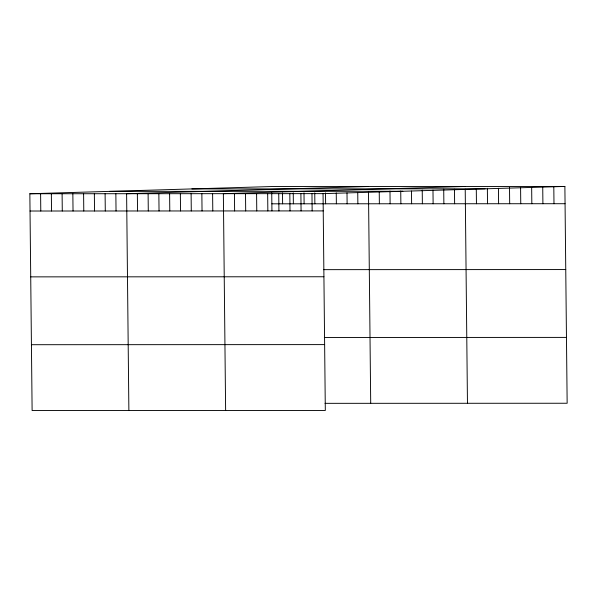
<?xml version="1.0" encoding="UTF-8"?>
<svg xmlns="http://www.w3.org/2000/svg" width="597" height="597" viewBox="0 0 597 597"><rect width="100%" height="100%" fill="white"/><g stroke="black" fill="none" stroke-linecap="round" stroke-linejoin="round"><path stroke-width="0.9" d="M564.881 186.443L323.052 193.637L325.32 410.452L32.119 410.557L29.85 193.749L271.68 186.548L564.881 186.443L567.15 403.251L325.014 403.341M368.439 186.51L126.609 193.712L128.877 410.52M465.19 186.48L223.36 193.674L225.629 410.49M191.876 188.928L485.077 188.816M109.654 191.368L402.856 191.264M29.85 193.749L323.052 193.637M271.859 203.816L565.061 203.711M30.029 211.017L323.231 210.905M323.619 269.65L565.747 269.56M30.723 276.866L323.917 276.754M324.328 337.492L566.463 337.402M31.432 344.708L324.626 344.603M553.8 186.443L553.986 203.711M542.725 186.451L542.904 203.719M531.658 187.361L531.83 203.719M520.584 187.368L520.756 203.726M509.51 187.368L509.681 203.734M498.443 188.286L498.599 203.734M487.361 188.286L487.525 203.741M476.294 189.204L476.451 203.741M465.22 189.204L467.466 403.288M454.474 189.212L454.623 203.749M443.72 189.212L443.869 203.756M432.982 190.122L433.123 203.756M422.228 190.13L422.37 203.764M411.49 191.04L411.617 203.764M400.736 191.047L400.871 203.771M389.983 191.047L390.117 203.771M379.244 191.965L379.371 203.778M368.491 191.965L370.707 403.326M357.752 192.883L357.864 203.786M346.999 192.883L347.118 203.793M336.253 192.891L336.365 203.793M325.499 192.891L325.619 203.801M314.753 192.898L314.865 203.801M311.97 193.644L312.149 210.913M304 192.898L304.112 203.808M300.895 193.652L301.075 210.92M293.246 192.906L293.366 203.808M289.821 193.652L290 210.92M282.5 192.906L282.612 203.816M278.739 193.659L278.926 210.928M271.747 192.913L271.933 210.838M267.665 193.659L267.844 210.928M256.591 193.667L256.77 210.935M245.516 193.667L245.695 210.935M234.434 193.674L234.621 210.942M212.607 193.682L212.793 210.95M201.861 193.682L202.04 210.95M191.107 193.689L191.286 210.957M180.361 193.689L180.54 210.957M169.608 193.697L169.787 210.965M158.854 193.697L159.041 210.972M148.108 193.704L148.287 210.972M137.355 193.712L137.534 210.98M115.855 193.719L116.034 210.987M105.102 193.719L105.288 210.987M94.356 193.727L94.535 210.995M83.602 193.727L83.781 210.995M72.849 193.734L73.035 211.002M62.103 193.734L62.282 211.002M51.349 193.741L51.529 211.01M40.603 193.741L40.783 211.01"/></g></svg>
